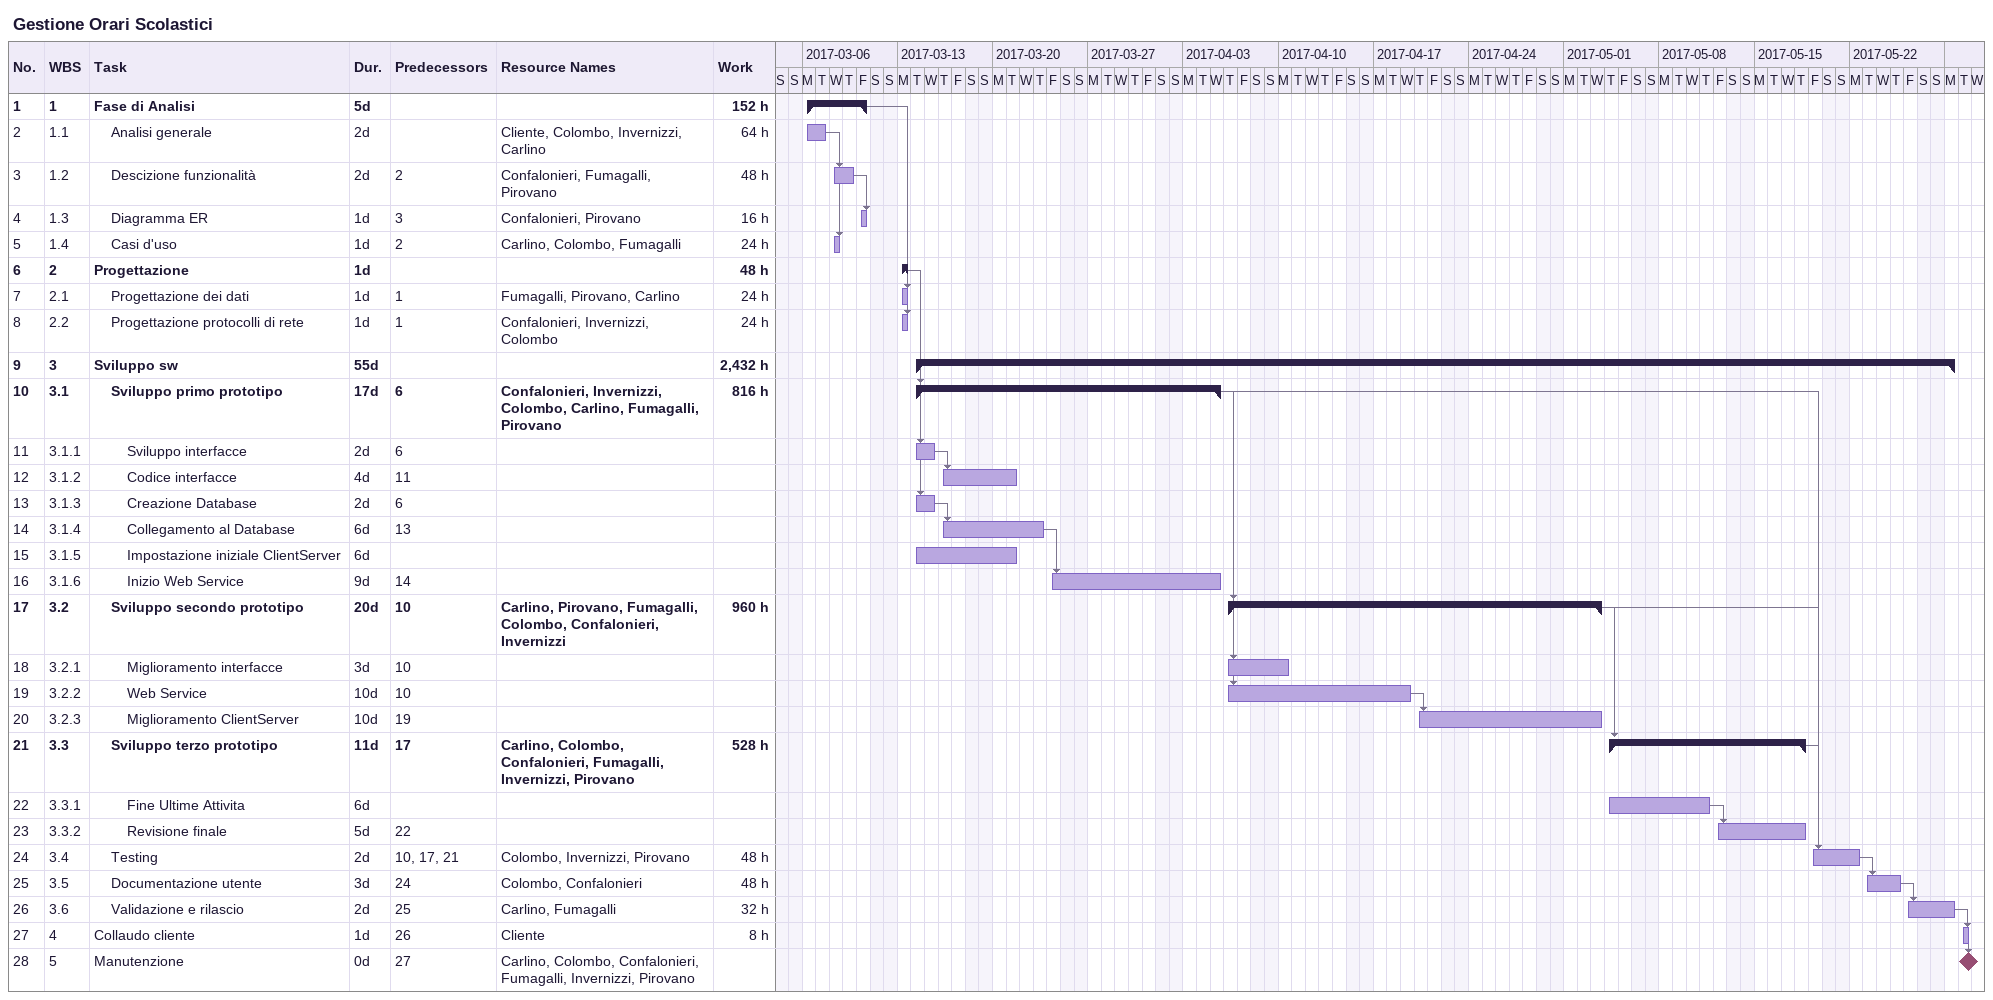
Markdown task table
Gestione Orari Scolastici

| ID | WBS | Task | Duration | Start | Finish | Predecessors | Resources | Work (h) |
|---|---|---|---|---|---|---|---|---|
| 1 | 1 | **Fase di Analisi** | 5d | 2017-03-06 | 2017-03-10 |  |  | 152 |
| 2 | 1.1 | Analisi generale | 2d | 2017-03-06 | 2017-03-07 |  | Cliente, Colombo, Invernizzi, Carlino | 64 |
| 3 | 1.2 | Descizione funzionalità | 2d | 2017-03-08 | 2017-03-09 | 2 | Confalonieri, Fumagalli, Pirovano | 48 |
| 4 | 1.3 | Diagramma ER | 1d | 2017-03-10 | 2017-03-10 | 3 | Confalonieri, Pirovano | 16 |
| 5 | 1.4 | Casi d'uso | 1d | 2017-03-08 | 2017-03-08 | 2 | Carlino, Colombo, Fumagalli | 24 |
| 6 | 2 | **Progettazione** | 1d | 2017-03-13 | 2017-03-13 |  |  | 48 |
| 7 | 2.1 | Progettazione dei dati | 1d | 2017-03-13 | 2017-03-13 | 1 | Fumagalli, Pirovano, Carlino | 24 |
| 8 | 2.2 | Progettazione protocolli di rete | 1d | 2017-03-13 | 2017-03-13 | 1 | Confalonieri, Invernizzi, Colombo | 24 |
| 9 | 3 | **Sviluppo sw** | 55d | 2017-03-14 | 2017-05-29 |  |  | 2432 |
| 10 | 3.1 | **Sviluppo primo prototipo** | 17d | 2017-03-14 | 2017-04-05 | 6 | Confalonieri, Invernizzi, Colombo, Carlino, Fumagalli, Pirovano | 816 |
| 11 | 3.1.1 | Sviluppo interfacce | 2d | 2017-03-14 | 2017-03-15 | 6 |  |  |
| 12 | 3.1.2 | Codice interfacce | 4d | 2017-03-16 | 2017-03-21 | 11 |  |  |
| 13 | 3.1.3 | Creazione Database | 2d | 2017-03-14 | 2017-03-15 | 6 |  |  |
| 14 | 3.1.4 | Collegamento al Database | 6d | 2017-03-16 | 2017-03-23 | 13 |  |  |
| 15 | 3.1.5 | Impostazione iniziale ClientServer | 6d | 2017-03-14 | 2017-03-21 |  |  |  |
| 16 | 3.1.6 | Inizio Web Service | 9d | 2017-03-24 | 2017-04-05 | 14 |  |  |
| 17 | 3.2 | **Sviluppo secondo prototipo** | 20d | 2017-04-06 | 2017-05-03 | 10 | Carlino, Pirovano, Fumagalli, Colombo, Confalonieri, Invernizzi | 960 |
| 18 | 3.2.1 | Miglioramento interfacce | 3d | 2017-04-06 | 2017-04-10 | 10 |  |  |
| 19 | 3.2.2 | Web Service | 10d | 2017-04-06 | 2017-04-19 | 10 |  |  |
| 20 | 3.2.3 | Miglioramento ClientServer | 10d | 2017-04-20 | 2017-05-03 | 19 |  |  |
| 21 | 3.3 | **Sviluppo terzo prototipo** | 11d | 2017-05-04 | 2017-05-18 | 17 | Carlino, Colombo, Confalonieri, Fumagalli, Invernizzi, Pirovano | 528 |
| 22 | 3.3.1 | Fine Ultime Attivita | 6d | 2017-05-04 | 2017-05-11 |  |  |  |
| 23 | 3.3.2 | Revisione finale | 5d | 2017-05-12 | 2017-05-18 | 22 |  |  |
| 24 | 3.4 | Testing | 2d | 2017-05-19 | 2017-05-22 | 10, 17, 21 | Colombo, Invernizzi, Pirovano | 48 |
| 25 | 3.5 | Documentazione utente | 3d | 2017-05-23 | 2017-05-25 | 24 | Colombo, Confalonieri | 48 |
| 26 | 3.6 | Validazione e rilascio | 2d | 2017-05-26 | 2017-05-29 | 25 | Carlino, Fumagalli | 32 |
| 27 | 4 | Collaudo cliente | 1d | 2017-05-30 | 2017-05-30 | 26 | Cliente | 8 |
| 28 | 5 | Manutenzione | 0d | 2017-05-30 | 2017-05-30 | 27 | Carlino, Colombo, Confalonieri, Fumagalli, Invernizzi, Pirovano |  |
